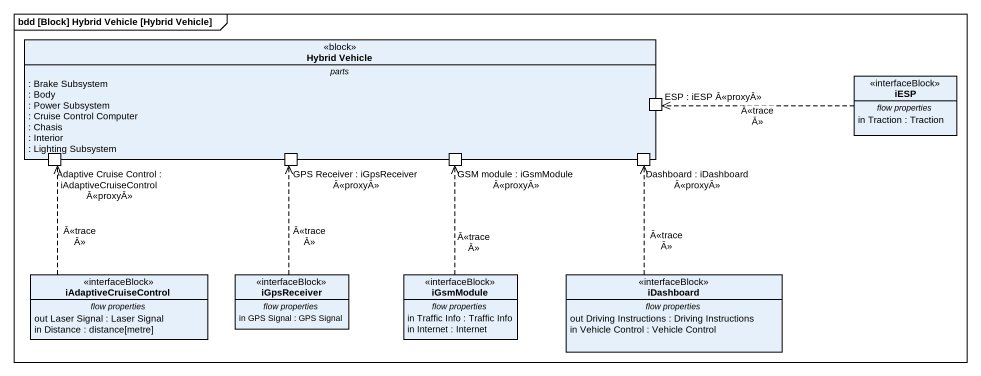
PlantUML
@startuml
mainframe bdd [Block] Hybrid Vehicle [Hybrid Vehicle]
hide circle
hide empty members
class "Hybrid Vehicle" as Hybrid_Vehicle <<block>> {
  -- parts --
  : Brake Subsystem
  : Body
  : Power Subsystem
  : Cruise Control Computer
  : Chasis
  : Interior
  : Lighting Subsystem
  -- ports --
  Adaptive Cruise Control : iAdaptiveCruiseControl Ā<<proxyĀ>>
  GPS Receiver : iGpsReceiver Ā<<proxyĀ>>
  GSM module : iGsmModule Ā<<proxyĀ>>
  Dashboard : iDashboard Ā<<proxyĀ>>
  ESP : iESP Ā<<proxyĀ>>
}
class iESP <<interfaceBlock>> {
  -- flow properties --
  in Traction : Traction
}
class iAdaptiveCruiseControl <<interfaceBlock>> {
  -- flow properties --
  out Laser Signal : Laser Signal
  in Distance : distance[metre]
}
class iGpsReceiver <<interfaceBlock>> {
  -- flow properties --
  in GPS Signal : GPS Signal
}
class iGsmModule <<interfaceBlock>> {
  -- flow properties --
  in Traffic Info : Traffic Info
  in Internet : Internet
}
class iDashboard <<interfaceBlock>> {
  -- flow properties --
  out Driving Instructions : Driving Instructions
  in Vehicle Control : Vehicle Control
}
iESP .left.> Hybrid_Vehicle : Ā<<traceĀ>>
iAdaptiveCruiseControl .up.> Hybrid_Vehicle : Ā<<traceĀ>>
iGpsReceiver .up.> Hybrid_Vehicle : Ā<<traceĀ>>
iGsmModule .up.> Hybrid_Vehicle : Ā<<traceĀ>>
iDashboard .up.> Hybrid_Vehicle : Ā<<traceĀ>>
@enduml
